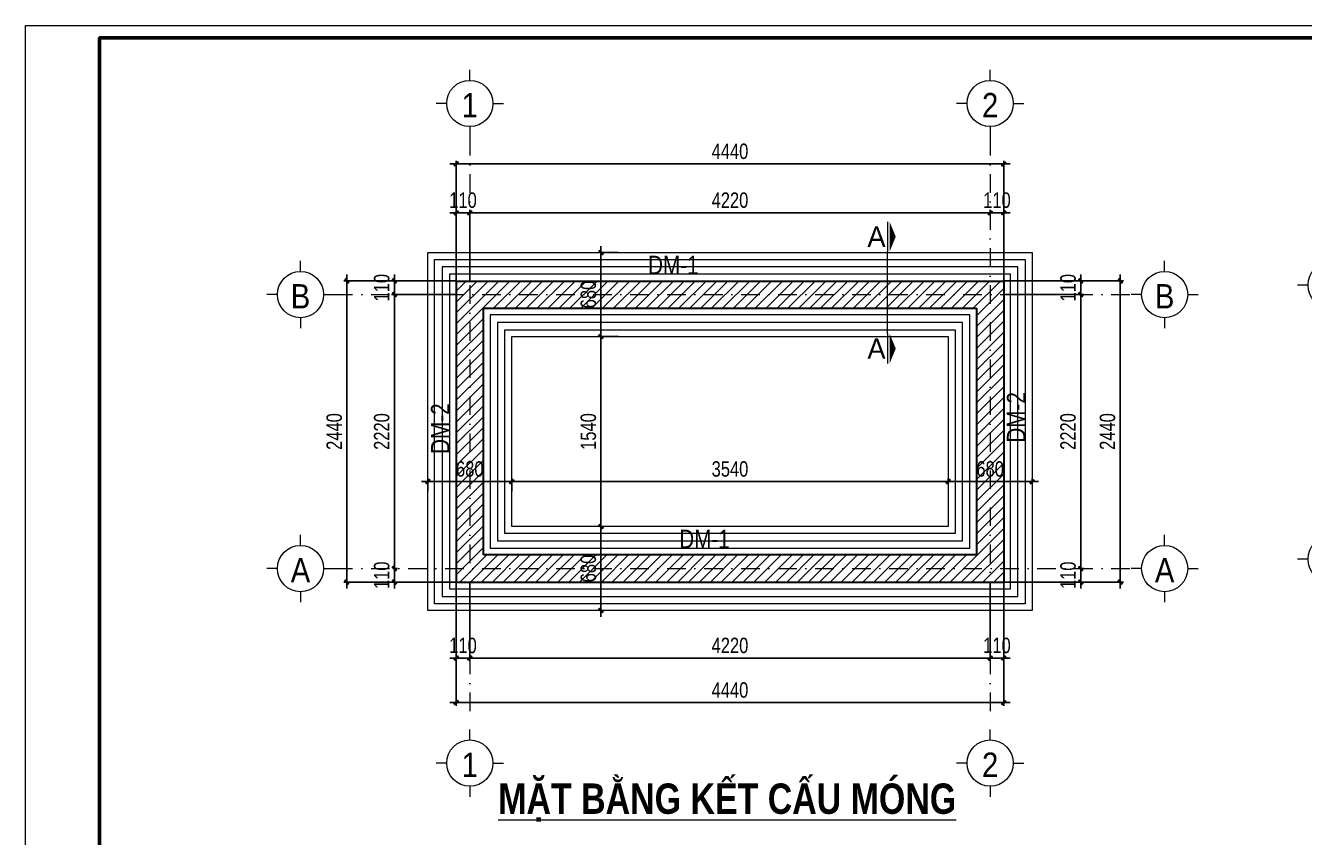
# Model space of a CAD drawing. Header units: millimetres. Extents: x 3320094 to 3411034, y 113561 to 144305.
# Drawn here: x 3320094 to 3330464, y 136683 to 143261 of the extents above; entities that cross this region are included whole.
import ezdxf
from ezdxf.enums import TextEntityAlignment as Align

# ---------------------------------------------------------------- set-up
doc = ezdxf.new("R2010")
doc.units = ezdxf.units.MM
doc.header["$LTSCALE"] = 600
doc.header["$MEASUREMENT"] = 0
doc.header["$PDMODE"] = 32
doc.linetypes.add('DASHDOT', pattern=[1, 0.5, -0.25, 0, -0.25])
doc.linetypes.add('HIDDEN', pattern=[0.375, 0.25, -0.125])
doc.layers.get('0').update_dxf_attribs({"lineweight": 0})
doc.layers.get('Defpoints').update_dxf_attribs({"lineweight": 0})
doc.layers.add('DIM', color=1, linetype='Continuous')
for name, color, linetype, lineweight in [('hatch1', 136, 'Continuous', 9), ('Khungten_LCDI', 7, 'Continuous', 5), ('LC Dim', 8, 'Continuous', 18), ('LC Hatch', 252, 'Continuous', 9), ('LC ISO', 153, 'Continuous', 13), ('LC Khac', 4, 'Continuous', 9), ('LC MANH DUT', 35, 'HIDDEN', 5), ('LC Net dam 1', 30, 'Continuous', 30), ('LC Net manh', 239, 'Continuous', 5), ('LC Net thay', 7, 'Continuous', 25), ('LC Net truc', 79, 'DASHDOT', 13), ('LC Text1', 3, 'Continuous', 20), ('LC Text2', 7, 'Continuous', 18)]:
    doc.layers.add(name, color=color, linetype=linetype, lineweight=lineweight)
doc.styles.add('HOATBIF', font='hoatbif.shx', dxfattribs={"width": 0.8})
doc.styles.add('Khungten', font='VHAVAN.TTF', dxfattribs={"width": 0.9, "height": 5000})
doc.styles.add('LC 1', font='VHAVANB.TTF')
doc.styles.add('LC3', font='VHARIALB.TTF', dxfattribs={"width": 0.8})
doc.styles.add('T2', font='VHARIAL.TTF', dxfattribs={"width": 0.8})
doc.styles.add('Title', font='VHBLACK.TTF', dxfattribs={"width": 0.8})
doc.dimstyles.new('1-100(1-50)', dxfattribs={"dimscale": 50, "dimtxt": 2.5, "dimasz": 0.35, "dimexe": 0.5, "dimexo": 0, "dimgap": 0.8, "dimtad": 1, "dimdec": 0, "dimzin": 0, "dimdsep": 46, "dimtxsty": 'HOATBIF', "dimblk1": 'DOT', "dimblk2": 'DOT', "dimsah": 1, "dimcen": -1, "dimdle": 1, "dimclrd": 256, "dimclre": 256, "dimclrt": 4, "dimadec": 3, "dimazin": 2, "dimtfac": 0.333333, "dimtdec": 0, "dimtix": 1, "dimtmove": 2, "dimatfit": 3, "dimldrblk": 'DOT', "dimfxl": 1, "dimtvp": 0.833333, "dimtolj": 1, "dimtzin": 0, "dimarcsym": 0})

# ---------------------------------------------------------------- blocks, each defined once
blk = doc.blocks.new('TTRUC')
at = {"layer": 'LC ISO'}
for p, q in [((0, 6.95), (0, 10.13)), ((-6.95, 0), (-10.13, 0)), ((6.95, 0), (10.13, 0)), ((0, -6.95), (0, -10.13))]:
    blk.add_line(p, q, dxfattribs=at)
at = {"layer": 'LC Net manh'}
blk.add_circle((0, 0), 6.95, dxfattribs=at)
blk = doc.blocks.new('ha tang Nui Beo')
at = {"layer": 'Defpoints', "lineweight": 0}
blk.add_lwpolyline([(-1200, -14850), (-1200, 14850), (40800, 14850), (40800, -14850)], close=True, dxfattribs=at)
at = {"layer": 'Khungten_LCDI', "color": 5, "lineweight": 60}
blk.add_lwpolyline([(0, -14650), (0, 14650), (40600, 14650), (40600, -14650)], close=True, dxfattribs=at)
at = {"color": 7, "style": 'Khungten', "width": 0.8}
for tag, p in [('REVISION', (39499, -10746)), ('NGAYHT', (39546, -11609))]:
    blk.add_attdef(tag, text='', height=200, dxfattribs=at).set_placement(p, align=Align.CENTER)
at = {"layer": 'LC Text1', "style": 'Title', "width": 3.882085}
for tag, p, p2 in [('TENBANVE1', (36913, -8886), (40339, -8886)), ('TENBANVE2', (36913, -9562), (40339, -9562))]:
    blk.add_attdef(tag, text='', height=250, dxfattribs=at).set_placement(p, p2, align=Align.FIT)
at = {"layer": 'LC Text1', "style": 'Title', "width": 0.7}
blk.add_attdef('SOBANVE', text='', height=250, dxfattribs=at).set_placement((39562, -13896), align=Align.CENTER)
blk = doc.blocks.new('DOT')
at = {"layer": 'DIM'}
for p, q in [((-3, 0), (3, 0)), ((-1, -1), (1, 1))]:
    blk.add_line(p, q, dxfattribs=at)
blk.add_lwpolyline([(0.5, 1), (-1, -0.5), (-0.5, -1), (1, 0.5)], close=True, dxfattribs=at)
blk = doc.blocks.new('*D208')
at = {"layer": 'Defpoints', "color": 0, "transparency": 16777216}
for p in [(3323696, 141744), (3323586, 141192), (3323696, 141192)]:
    blk.add_point(p, dxfattribs=at)
at = {"layer": 'LC Hatch', "lineweight": -2, "transparency": 16777216}
for p, q in [((3323586, 141192), (3323586, 141769)), ((3323696, 141192), (3323696, 141769)), ((3323568, 141744), (3323551, 141744)), ((3323586, 141744), (3323696, 141744)), ((3323714, 141744), (3323731, 141744))]:
    blk.add_line(p, q, dxfattribs=at)
at = {"layer": 'LC Hatch', "lineweight": -2, "transparency": 16777216, "xscale": 17.5, "yscale": 17.5, "zscale": 17.5}
blk.add_blockref('DOT', (3323586, 141744), dxfattribs=at)
at = {"layer": 'LC Hatch', "lineweight": -2, "transparency": 16777216, "xscale": 17.5, "yscale": 17.5, "zscale": 17.5, "rotation": 180}
blk.add_blockref('DOT', (3323696, 141744), dxfattribs=at)
at = {"layer": 'LC Hatch', "color": 4, "transparency": 16777216, "insert": (3323641, 141846), "char_height": 125, "attachment_point": 5, "style": 'HOATBIF'}
blk.add_mtext('\\A1;110', dxfattribs=at)
blk = doc.blocks.new('_Dot')
at = {"color": 0, "linetype": 'ByBlock', "lineweight": -2}
blk.add_line((-0.5, 0), (-1, 0), dxfattribs=at)
at = {"color": 0, "linetype": 'ByBlock', "const_width": 0.5}
blk.add_lwpolyline([(-0.25, 0, 1), (0.25, 0, 1)], format="xyb", close=True, dxfattribs=at)
blk = doc.blocks.new('*D209')
at = {"layer": 'Defpoints', "color": 0, "transparency": 16777216}
for p in [(3327916, 141744), (3327916, 141744), (3323696, 141192)]:
    blk.add_point(p, dxfattribs=at)
at = {"layer": 'LC Hatch', "lineweight": -2, "transparency": 16777216}
for p, q in [((3323696, 141192), (3323696, 141769)), ((3327916, 141744), (3327916, 141769)), ((3323714, 141744), (3327898, 141744))]:
    blk.add_line(p, q, dxfattribs=at)
at = {"layer": 'LC Hatch', "lineweight": -2, "transparency": 16777216, "xscale": 17.5, "yscale": 17.5, "zscale": 17.5, "rotation": 180}
blk.add_blockref('DOT', (3323696, 141744), dxfattribs=at)
at = {"layer": 'LC Hatch', "lineweight": -2, "transparency": 16777216, "xscale": 17.5, "yscale": 17.5, "zscale": 17.5}
blk.add_blockref('DOT', (3327916, 141744), dxfattribs=at)
at = {"layer": 'LC Hatch', "color": 4, "transparency": 16777216, "insert": (3325806, 141846), "char_height": 125, "attachment_point": 5, "style": 'HOATBIF'}
blk.add_mtext('\\A1;4220', dxfattribs=at)
blk = doc.blocks.new('*D210')
at = {"layer": 'Defpoints', "color": 0, "transparency": 16777216}
for p in [(3327916, 141744), (3328026, 141744), (3328026, 141192)]:
    blk.add_point(p, dxfattribs=at)
at = {"layer": 'LC Hatch', "lineweight": -2, "transparency": 16777216}
for p, q in [((3327916, 141744), (3327916, 141769)), ((3328026, 141192), (3328026, 141769)), ((3327898, 141744), (3327881, 141744)), ((3327916, 141744), (3328026, 141744)), ((3328044, 141744), (3328061, 141744))]:
    blk.add_line(p, q, dxfattribs=at)
at = {"layer": 'LC Hatch', "lineweight": -2, "transparency": 16777216, "xscale": 17.5, "yscale": 17.5, "zscale": 17.5}
blk.add_blockref('DOT', (3327916, 141744), dxfattribs=at)
at = {"layer": 'LC Hatch', "lineweight": -2, "transparency": 16777216, "xscale": 17.5, "yscale": 17.5, "zscale": 17.5, "rotation": 180}
blk.add_blockref('DOT', (3328026, 141744), dxfattribs=at)
at = {"layer": 'LC Hatch', "color": 4, "transparency": 16777216, "insert": (3327971, 141846), "char_height": 125, "attachment_point": 5, "style": 'HOATBIF'}
blk.add_mtext('\\A1;110', dxfattribs=at)
blk = doc.blocks.new('*D211')
at = {"layer": 'Defpoints', "color": 0, "transparency": 16777216}
for p in [(3328026, 142140), (3323586, 141192), (3328026, 141192)]:
    blk.add_point(p, dxfattribs=at)
at = {"layer": 'LC Hatch', "lineweight": -2, "transparency": 16777216}
for p, q in [((3323586, 141192), (3323586, 142165)), ((3323603, 142140), (3328008, 142140)), ((3328026, 141192), (3328026, 142165))]:
    blk.add_line(p, q, dxfattribs=at)
at = {"layer": 'LC Hatch', "lineweight": -2, "transparency": 16777216, "xscale": 17.5, "yscale": 17.5, "zscale": 17.5, "rotation": 180}
blk.add_blockref('DOT', (3323586, 142140), dxfattribs=at)
at = {"layer": 'LC Hatch', "lineweight": -2, "transparency": 16777216, "xscale": 17.5, "yscale": 17.5, "zscale": 17.5}
blk.add_blockref('DOT', (3328026, 142140), dxfattribs=at)
at = {"layer": 'LC Hatch', "color": 4, "transparency": 16777216, "insert": (3325806, 142242), "char_height": 125, "attachment_point": 5, "style": 'HOATBIF'}
blk.add_mtext('\\A1;4440', dxfattribs=at)
blk = doc.blocks.new('*D212')
at = {"layer": 'Defpoints', "color": 0, "transparency": 16777216}
for p in [(3323586, 141192), (3323085, 141082), (3323586, 141082)]:
    blk.add_point(p, dxfattribs=at)
at = {"layer": 'LC Hatch', "lineweight": -2, "transparency": 16777216}
for p, q in [((3323586, 141192), (3323060, 141192)), ((3323085, 141209), (3323085, 141227)), ((3323085, 141192), (3323085, 141082)), ((3323586, 141082), (3323060, 141082)), ((3323085, 141064), (3323085, 141047))]:
    blk.add_line(p, q, dxfattribs=at)
at = {"layer": 'LC Hatch', "lineweight": -2, "transparency": 16777216, "xscale": 17.5, "yscale": 17.5, "zscale": 17.5}
for p, rotation in [((3323085, 141192), 270), ((3323085, 141082), 90)]:
    blk.add_blockref('DOT', p, dxfattribs=dict(at, rotation=rotation))
at = {"layer": 'LC Hatch', "color": 4, "transparency": 16777216, "insert": (3322982, 141137), "char_height": 125, "attachment_point": 5, "rotation": 90, "style": 'HOATBIF'}
blk.add_mtext('\\A1;110', dxfattribs=at)
blk = doc.blocks.new('*D213')
at = {"layer": 'Defpoints', "color": 0, "transparency": 16777216}
for p in [(3323586, 141082), (3323085, 138862), (3323085, 138862)]:
    blk.add_point(p, dxfattribs=at)
at = {"layer": 'LC Hatch', "lineweight": -2, "transparency": 16777216}
for p, q in [((3323586, 141082), (3323060, 141082)), ((3323085, 141064), (3323085, 138879)), ((3323085, 138862), (3323110, 138862))]:
    blk.add_line(p, q, dxfattribs=at)
at = {"layer": 'LC Hatch', "lineweight": -2, "transparency": 16777216, "xscale": 17.5, "yscale": 17.5, "zscale": 17.5}
for p, rotation in [((3323085, 141082), 90), ((3323085, 138862), 270)]:
    blk.add_blockref('DOT', p, dxfattribs=dict(at, rotation=rotation))
at = {"layer": 'LC Hatch', "color": 4, "transparency": 16777216, "insert": (3322982, 139972), "char_height": 125, "attachment_point": 5, "rotation": 90, "style": 'HOATBIF'}
blk.add_mtext('\\A1;2220', dxfattribs=at)
blk = doc.blocks.new('*D214')
at = {"layer": 'Defpoints', "color": 0, "transparency": 16777216}
for p in [(3323085, 138862), (3323085, 138752), (3323586, 138752)]:
    blk.add_point(p, dxfattribs=at)
at = {"layer": 'LC Hatch', "lineweight": -2, "transparency": 16777216}
for p, q in [((3323085, 138879), (3323085, 138897)), ((3323085, 138862), (3323110, 138862)), ((3323085, 138862), (3323085, 138752)), ((3323586, 138752), (3323060, 138752)), ((3323085, 138734), (3323085, 138717))]:
    blk.add_line(p, q, dxfattribs=at)
at = {"layer": 'LC Hatch', "lineweight": -2, "transparency": 16777216, "xscale": 17.5, "yscale": 17.5, "zscale": 17.5}
for p, rotation in [((3323085, 138862), 270), ((3323085, 138752), 90)]:
    blk.add_blockref('DOT', p, dxfattribs=dict(at, rotation=rotation))
at = {"layer": 'LC Hatch', "color": 4, "transparency": 16777216, "insert": (3322982, 138807), "char_height": 125, "attachment_point": 5, "rotation": 90, "style": 'HOATBIF'}
blk.add_mtext('\\A1;110', dxfattribs=at)
blk = doc.blocks.new('*D215')
at = {"layer": 'Defpoints', "color": 0, "transparency": 16777216}
for p in [(3322699, 141192), (3323586, 141192), (3323586, 138752)]:
    blk.add_point(p, dxfattribs=at)
at = {"layer": 'LC Hatch', "lineweight": -2, "transparency": 16777216}
for p, q in [((3323586, 141192), (3322674, 141192)), ((3322699, 138769), (3322699, 141174)), ((3323586, 138752), (3322674, 138752))]:
    blk.add_line(p, q, dxfattribs=at)
at = {"layer": 'LC Hatch', "lineweight": -2, "transparency": 16777216, "xscale": 17.5, "yscale": 17.5, "zscale": 17.5}
for p, rotation in [((3322699, 141192), 90), ((3322699, 138752), 270)]:
    blk.add_blockref('DOT', p, dxfattribs=dict(at, rotation=rotation))
at = {"layer": 'LC Hatch', "color": 4, "transparency": 16777216, "insert": (3322597, 139972), "char_height": 125, "attachment_point": 5, "rotation": 90, "style": 'HOATBIF'}
blk.add_mtext('\\A1;2440', dxfattribs=at)
blk = doc.blocks.new('*D216')
at = {"layer": 'Defpoints', "color": 0, "transparency": 16777216}
for p in [(3328026, 141192), (3328026, 141082), (3328651, 141082)]:
    blk.add_point(p, dxfattribs=at)
at = {"layer": 'LC Hatch', "lineweight": -2, "transparency": 16777216}
for p, q in [((3328026, 141192), (3328676, 141192)), ((3328651, 141209), (3328651, 141227)), ((3328651, 141192), (3328651, 141082)), ((3328026, 141082), (3328676, 141082)), ((3328651, 141064), (3328651, 141047))]:
    blk.add_line(p, q, dxfattribs=at)
at = {"layer": 'LC Hatch', "lineweight": -2, "transparency": 16777216, "xscale": 17.5, "yscale": 17.5, "zscale": 17.5}
for p, rotation in [((3328651, 141192), 270), ((3328651, 141082), 90)]:
    blk.add_blockref('DOT', p, dxfattribs=dict(at, rotation=rotation))
at = {"layer": 'LC Hatch', "color": 4, "transparency": 16777216, "insert": (3328548, 141137), "char_height": 125, "attachment_point": 5, "rotation": 90, "style": 'HOATBIF'}
blk.add_mtext('\\A1;110', dxfattribs=at)
blk = doc.blocks.new('*D217')
at = {"layer": 'Defpoints', "color": 0, "transparency": 16777216}
for p in [(3328026, 141082), (3328651, 138862), (3328651, 138862)]:
    blk.add_point(p, dxfattribs=at)
at = {"layer": 'LC Hatch', "lineweight": -2, "transparency": 16777216}
for p, q in [((3328026, 141082), (3328676, 141082)), ((3328651, 141064), (3328651, 138879)), ((3328651, 138862), (3328676, 138862))]:
    blk.add_line(p, q, dxfattribs=at)
at = {"layer": 'LC Hatch', "lineweight": -2, "transparency": 16777216, "xscale": 17.5, "yscale": 17.5, "zscale": 17.5}
for p, rotation in [((3328651, 141082), 90), ((3328651, 138862), 270)]:
    blk.add_blockref('DOT', p, dxfattribs=dict(at, rotation=rotation))
at = {"layer": 'LC Hatch', "color": 4, "transparency": 16777216, "insert": (3328548, 139972), "char_height": 125, "attachment_point": 5, "rotation": 90, "style": 'HOATBIF'}
blk.add_mtext('\\A1;2220', dxfattribs=at)
blk = doc.blocks.new('*D218')
at = {"layer": 'Defpoints', "color": 0, "transparency": 16777216}
for p in [(3328651, 138862), (3328026, 138752), (3328651, 138752)]:
    blk.add_point(p, dxfattribs=at)
at = {"layer": 'LC Hatch', "lineweight": -2, "transparency": 16777216}
for p, q in [((3328651, 138879), (3328651, 138897)), ((3328651, 138862), (3328676, 138862)), ((3328651, 138862), (3328651, 138752)), ((3328026, 138752), (3328676, 138752)), ((3328651, 138734), (3328651, 138717))]:
    blk.add_line(p, q, dxfattribs=at)
at = {"layer": 'LC Hatch', "lineweight": -2, "transparency": 16777216, "xscale": 17.5, "yscale": 17.5, "zscale": 17.5}
for p, rotation in [((3328651, 138862), 270), ((3328651, 138752), 90)]:
    blk.add_blockref('DOT', p, dxfattribs=dict(at, rotation=rotation))
at = {"layer": 'LC Hatch', "color": 4, "transparency": 16777216, "insert": (3328548, 138807), "char_height": 125, "attachment_point": 5, "rotation": 90, "style": 'HOATBIF'}
blk.add_mtext('\\A1;110', dxfattribs=at)
blk = doc.blocks.new('*D219')
at = {"layer": 'Defpoints', "color": 0, "transparency": 16777216}
for p in [(3328026, 141192), (3328971, 141192), (3328026, 138752)]:
    blk.add_point(p, dxfattribs=at)
at = {"layer": 'LC Hatch', "lineweight": -2, "transparency": 16777216}
for p, q in [((3328026, 141192), (3328996, 141192)), ((3328971, 138769), (3328971, 141174)), ((3328026, 138752), (3328996, 138752))]:
    blk.add_line(p, q, dxfattribs=at)
at = {"layer": 'LC Hatch', "lineweight": -2, "transparency": 16777216, "xscale": 17.5, "yscale": 17.5, "zscale": 17.5}
for p, rotation in [((3328971, 141192), 90), ((3328971, 138752), 270)]:
    blk.add_blockref('DOT', p, dxfattribs=dict(at, rotation=rotation))
at = {"layer": 'LC Hatch', "color": 4, "transparency": 16777216, "insert": (3328868, 139972), "char_height": 125, "attachment_point": 5, "rotation": 90, "style": 'HOATBIF'}
blk.add_mtext('\\A1;2440', dxfattribs=at)
blk = doc.blocks.new('*D220')
at = {"layer": 'Defpoints', "color": 0, "transparency": 16777216}
for p in [(3323586, 138752), (3323696, 138752), (3323696, 138136)]:
    blk.add_point(p, dxfattribs=at)
at = {"layer": 'LC Hatch', "lineweight": -2, "transparency": 16777216}
for p, q in [((3323586, 138752), (3323586, 138111)), ((3323696, 138752), (3323696, 138111)), ((3323568, 138136), (3323551, 138136)), ((3323586, 138136), (3323696, 138136)), ((3323714, 138136), (3323731, 138136))]:
    blk.add_line(p, q, dxfattribs=at)
at = {"layer": 'LC Hatch', "lineweight": -2, "transparency": 16777216, "xscale": 17.5, "yscale": 17.5, "zscale": 17.5}
blk.add_blockref('DOT', (3323586, 138136), dxfattribs=at)
at = {"layer": 'LC Hatch', "lineweight": -2, "transparency": 16777216, "xscale": 17.5, "yscale": 17.5, "zscale": 17.5, "rotation": 180}
blk.add_blockref('DOT', (3323696, 138136), dxfattribs=at)
at = {"layer": 'LC Hatch', "color": 4, "transparency": 16777216, "insert": (3323641, 138238), "char_height": 125, "attachment_point": 5, "style": 'HOATBIF'}
blk.add_mtext('\\A1;110', dxfattribs=at)
blk = doc.blocks.new('*D221')
at = {"layer": 'Defpoints', "color": 0, "transparency": 16777216}
for p in [(3323696, 138752), (3327916, 138752), (3327916, 138136)]:
    blk.add_point(p, dxfattribs=at)
at = {"layer": 'LC Hatch', "lineweight": -2, "transparency": 16777216}
for p, q in [((3323696, 138752), (3323696, 138111)), ((3327916, 138752), (3327916, 138111)), ((3323714, 138136), (3327898, 138136))]:
    blk.add_line(p, q, dxfattribs=at)
at = {"layer": 'LC Hatch', "lineweight": -2, "transparency": 16777216, "xscale": 17.5, "yscale": 17.5, "zscale": 17.5, "rotation": 180}
blk.add_blockref('DOT', (3323696, 138136), dxfattribs=at)
at = {"layer": 'LC Hatch', "lineweight": -2, "transparency": 16777216, "xscale": 17.5, "yscale": 17.5, "zscale": 17.5}
blk.add_blockref('DOT', (3327916, 138136), dxfattribs=at)
at = {"layer": 'LC Hatch', "color": 4, "transparency": 16777216, "insert": (3325806, 138238), "char_height": 125, "attachment_point": 5, "style": 'HOATBIF'}
blk.add_mtext('\\A1;4220', dxfattribs=at)
blk = doc.blocks.new('*D222')
at = {"layer": 'Defpoints', "color": 0, "transparency": 16777216}
for p in [(3327916, 138752), (3328026, 138752), (3328026, 138136)]:
    blk.add_point(p, dxfattribs=at)
at = {"layer": 'LC Hatch', "lineweight": -2, "transparency": 16777216}
for p, q in [((3327916, 138752), (3327916, 138111)), ((3328026, 138752), (3328026, 138111)), ((3327898, 138136), (3327881, 138136)), ((3327916, 138136), (3328026, 138136)), ((3328044, 138136), (3328061, 138136))]:
    blk.add_line(p, q, dxfattribs=at)
at = {"layer": 'LC Hatch', "lineweight": -2, "transparency": 16777216, "xscale": 17.5, "yscale": 17.5, "zscale": 17.5}
blk.add_blockref('DOT', (3327916, 138136), dxfattribs=at)
at = {"layer": 'LC Hatch', "lineweight": -2, "transparency": 16777216, "xscale": 17.5, "yscale": 17.5, "zscale": 17.5, "rotation": 180}
blk.add_blockref('DOT', (3328026, 138136), dxfattribs=at)
at = {"layer": 'LC Hatch', "color": 4, "transparency": 16777216, "insert": (3327971, 138238), "char_height": 125, "attachment_point": 5, "style": 'HOATBIF'}
blk.add_mtext('\\A1;110', dxfattribs=at)
blk = doc.blocks.new('*D223')
at = {"layer": 'Defpoints', "color": 0, "transparency": 16777216}
for p in [(3323586, 138752), (3328026, 138752), (3328026, 137775)]:
    blk.add_point(p, dxfattribs=at)
at = {"layer": 'LC Hatch', "lineweight": -2, "transparency": 16777216}
for p, q in [((3323586, 138752), (3323586, 137750)), ((3328026, 138752), (3328026, 137750)), ((3323603, 137775), (3328008, 137775))]:
    blk.add_line(p, q, dxfattribs=at)
at = {"layer": 'LC Hatch', "lineweight": -2, "transparency": 16777216, "xscale": 17.5, "yscale": 17.5, "zscale": 17.5, "rotation": 180}
blk.add_blockref('DOT', (3323586, 137775), dxfattribs=at)
at = {"layer": 'LC Hatch', "lineweight": -2, "transparency": 16777216, "xscale": 17.5, "yscale": 17.5, "zscale": 17.5}
blk.add_blockref('DOT', (3328026, 137775), dxfattribs=at)
at = {"layer": 'LC Hatch', "color": 4, "transparency": 16777216, "insert": (3325806, 137877), "char_height": 125, "attachment_point": 5, "style": 'HOATBIF'}
blk.add_mtext('\\A1;4440', dxfattribs=at)
blk = doc.blocks.new('*D256')
at = {"layer": 'Defpoints', "color": 0, "transparency": 16777216}
for p in [(3324903, 141422), (3324760, 140742), (3324903, 140742)]:
    blk.add_point(p, dxfattribs=at)
at = {"layer": 'LC Dim', "lineweight": -2, "transparency": 16777216}
for p, q in [((3324903, 141422), (3324735, 141422)), ((3324760, 141404), (3324760, 140759)), ((3324903, 140742), (3324735, 140742))]:
    blk.add_line(p, q, dxfattribs=at)
at = {"layer": 'LC Dim', "lineweight": -2, "transparency": 16777216, "xscale": 17.5, "yscale": 17.5, "zscale": 17.5}
for p, rotation in [((3324760, 141422), 90), ((3324760, 140742), 270)]:
    blk.add_blockref('DOT', p, dxfattribs=dict(at, rotation=rotation))
at = {"layer": 'LC Dim', "color": 4, "transparency": 16777216, "insert": (3324658, 141082), "char_height": 125, "attachment_point": 5, "rotation": 90, "style": 'HOATBIF'}
blk.add_mtext('\\A1;680', dxfattribs=at)
blk = doc.blocks.new('*D257')
at = {"layer": 'Defpoints', "color": 0, "transparency": 16777216}
for p in [(3324903, 140742), (3324760, 139202), (3324760, 139202)]:
    blk.add_point(p, dxfattribs=at)
at = {"layer": 'LC Dim', "lineweight": -2, "transparency": 16777216}
for p, q in [((3324903, 140742), (3324735, 140742)), ((3324760, 140724), (3324760, 139219)), ((3324760, 139202), (3324785, 139202))]:
    blk.add_line(p, q, dxfattribs=at)
at = {"layer": 'LC Dim', "lineweight": -2, "transparency": 16777216, "xscale": 17.5, "yscale": 17.5, "zscale": 17.5}
for p, rotation in [((3324760, 140742), 90), ((3324760, 139202), 270)]:
    blk.add_blockref('DOT', p, dxfattribs=dict(at, rotation=rotation))
at = {"layer": 'LC Dim', "color": 4, "transparency": 16777216, "insert": (3324658, 139972), "char_height": 125, "attachment_point": 5, "rotation": 90, "style": 'HOATBIF'}
blk.add_mtext('\\A1;1540', dxfattribs=at)
blk = doc.blocks.new('*D258')
at = {"layer": 'Defpoints', "color": 0, "transparency": 16777216}
for p in [(3324760, 139202), (3324760, 138522), (3324760, 138522)]:
    blk.add_point(p, dxfattribs=at)
at = {"layer": 'LC Dim', "lineweight": -2, "transparency": 16777216}
for p, q in [((3324760, 139202), (3324785, 139202)), ((3324760, 139184), (3324760, 138539)), ((3324760, 138522), (3324785, 138522))]:
    blk.add_line(p, q, dxfattribs=at)
at = {"layer": 'LC Dim', "lineweight": -2, "transparency": 16777216, "xscale": 17.5, "yscale": 17.5, "zscale": 17.5}
for p, rotation in [((3324760, 139202), 90), ((3324760, 138522), 270)]:
    blk.add_blockref('DOT', p, dxfattribs=dict(at, rotation=rotation))
at = {"layer": 'LC Dim', "color": 4, "transparency": 16777216, "insert": (3324658, 138862), "char_height": 125, "attachment_point": 5, "rotation": 90, "style": 'HOATBIF'}
blk.add_mtext('\\A1;680', dxfattribs=at)
blk = doc.blocks.new('*D259')
at = {"layer": 'Defpoints', "color": 0, "transparency": 16777216}
for p in [(3323356, 139489), (3324036, 139566), (3324036, 139489)]:
    blk.add_point(p, dxfattribs=at)
at = {"layer": 'LC Dim', "lineweight": -2, "transparency": 16777216}
for p, q in [((3323356, 139489), (3323356, 139591)), ((3324036, 139489), (3324036, 139591)), ((3323374, 139566), (3324018, 139566))]:
    blk.add_line(p, q, dxfattribs=at)
at = {"layer": 'LC Dim', "lineweight": -2, "transparency": 16777216, "xscale": 17.5, "yscale": 17.5, "zscale": 17.5, "rotation": 180}
blk.add_blockref('DOT', (3323356, 139566), dxfattribs=at)
at = {"layer": 'LC Dim', "lineweight": -2, "transparency": 16777216, "xscale": 17.5, "yscale": 17.5, "zscale": 17.5}
blk.add_blockref('DOT', (3324036, 139566), dxfattribs=at)
at = {"layer": 'LC Dim', "color": 4, "transparency": 16777216, "insert": (3323696, 139668), "char_height": 125, "attachment_point": 5, "style": 'HOATBIF'}
blk.add_mtext('\\A1;680', dxfattribs=at)
blk = doc.blocks.new('*D260')
at = {"layer": 'Defpoints', "color": 0, "transparency": 16777216}
for p in [(3324036, 139489), (3327576, 139566), (3327576, 139566)]:
    blk.add_point(p, dxfattribs=at)
at = {"layer": 'LC Dim', "lineweight": -2, "transparency": 16777216}
for p, q in [((3324036, 139489), (3324036, 139591)), ((3327576, 139566), (3327576, 139591)), ((3324054, 139566), (3327558, 139566))]:
    blk.add_line(p, q, dxfattribs=at)
at = {"layer": 'LC Dim', "lineweight": -2, "transparency": 16777216, "xscale": 17.5, "yscale": 17.5, "zscale": 17.5, "rotation": 180}
blk.add_blockref('DOT', (3324036, 139566), dxfattribs=at)
at = {"layer": 'LC Dim', "lineweight": -2, "transparency": 16777216, "xscale": 17.5, "yscale": 17.5, "zscale": 17.5}
blk.add_blockref('DOT', (3327576, 139566), dxfattribs=at)
at = {"layer": 'LC Dim', "color": 4, "transparency": 16777216, "insert": (3325806, 139668), "char_height": 125, "attachment_point": 5, "style": 'HOATBIF'}
blk.add_mtext('\\A1;3540', dxfattribs=at)
blk = doc.blocks.new('*D261')
at = {"layer": 'Defpoints', "color": 0, "transparency": 16777216}
for p in [(3327576, 139566), (3328256, 139566), (3328256, 139550)]:
    blk.add_point(p, dxfattribs=at)
at = {"layer": 'LC Dim', "lineweight": -2, "transparency": 16777216}
for p, q in [((3327576, 139566), (3327576, 139591)), ((3328256, 139550), (3328256, 139591)), ((3327594, 139566), (3328238, 139566))]:
    blk.add_line(p, q, dxfattribs=at)
at = {"layer": 'LC Dim', "lineweight": -2, "transparency": 16777216, "xscale": 17.5, "yscale": 17.5, "zscale": 17.5, "rotation": 180}
blk.add_blockref('DOT', (3327576, 139566), dxfattribs=at)
at = {"layer": 'LC Dim', "lineweight": -2, "transparency": 16777216, "xscale": 17.5, "yscale": 17.5, "zscale": 17.5}
blk.add_blockref('DOT', (3328256, 139566), dxfattribs=at)
at = {"layer": 'LC Dim', "color": 4, "transparency": 16777216, "insert": (3327916, 139668), "char_height": 125, "attachment_point": 5, "style": 'HOATBIF'}
blk.add_mtext('\\A1;680', dxfattribs=at)
blk = doc.blocks.new('TIEUDE1')
at = {"layer": 'LC Text2', "color": 7, "style": 'LC 1'}
blk.add_attdef('TIªU§Ò', text='', height=5, dxfattribs=at).set_placement((0, 0), align=Align.BOTTOM_CENTER)
blk.add_attdef('TL', text='', height=3, dxfattribs=at).set_placement((0, -2), align=Align.TOP_CENTER)

msp = doc.modelspace()

# ---------------------------------------------------------------- hatches: boundary and pattern name
at = {"layer": 'hatch1'}
h = msp.add_hatch(dxfattribs=at)
h.set_pattern_fill('ANSI31', color=256, scale=500)
h.set_pattern_definition([(45, (0, -1026), (-44.1941738, 44.1941738), [])])
h.paths.add_polyline_path([(3323806, 140971.5), (3323806, 138972.5), (3327806, 138972.5), (3327806, 140971.5)], flags=0)
h.paths.add_polyline_path([(3323586, 141191.5), (3323586, 138751.5), (3328026, 138751.5), (3328026, 141191.5)])
h.paths.add_polyline_path([(3327806, 140971.5), (3327806, 138972.5), (3323806, 138972.5), (3323806, 140971.5)], flags=16)

# ---------------------------------------------------------------- linework, layer by layer
at = {"layer": 'LC Khac', "color": 1, "ltscale": 2}
for p, q in [((3327083.5, 141672.3), (3327083.5, 141429.6)), ((3327083.5, 140765.4), (3327083.5, 140522.7))]:
    msp.add_line(p, q, dxfattribs=at)
for points in [[(3327150.5, 141550.9, 0, 235.7, 0), (3327101.8, 141550.9, 137.5, 137.5, 0)], [(3327150.5, 140644.1, 0, 235.7, 0), (3327101.8, 140644.1, 137.5, 137.5, 0)]]:
    msp.add_lwpolyline(points, format="xyseb", dxfattribs=at)
at = {"layer": 'LC MANH DUT', "ltscale": 200}
msp.add_line((3327083.5, 140765.4), (3327083.5, 141429.6), dxfattribs=at)
at = {"layer": 'LC Net dam 1'}
for p, q in [((3323586, 141191.5), (3323586, 138751.5)), ((3323586, 141191.5), (3328026, 141191.5)), ((3328026, 141191.5), (3328026, 138751.5)), ((3323806, 138972.5), (3323806, 140972.5)), ((3323806, 140971.5), (3327806, 140971.5)), ((3327806, 140972.5), (3327806, 138972.5)), ((3327806, 138972.5), (3323806, 138972.5)), ((3323586, 138751.5), (3328026, 138751.5))]:
    msp.add_line(p, q, dxfattribs=at)
at = {"layer": 'LC Net manh'}
for points in [[(3323356, 138521.5), (3323356, 141421.5), (3328256, 141421.5), (3328256, 138521.5)], [(3323411, 138576.5), (3323411, 141366.5), (3328201, 141366.5), (3328201, 138576.5)], [(3323471, 141306.5), (3323471, 138636.5), (3328141, 138636.5), (3328141, 141306.5)], [(3328081, 141246.5), (3323531, 141246.5), (3323531, 138696.5), (3328081, 138696.5)], [(3323861, 140916.5), (3323861, 139026.5), (3327751, 139026.5), (3327751, 140916.5)], [(3323921, 140856.5), (3323921, 139086.5), (3327691, 139086.5), (3327691, 140856.5)], [(3323981, 139146.5), (3323981, 140796.5), (3327631, 140796.5), (3327631, 139146.5)], [(3324036, 139201.5), (3324036, 140741.5), (3327576, 140741.5), (3327576, 139201.5)]]:
    msp.add_lwpolyline(points, close=True, dxfattribs=at)
at = {"layer": 'LC Net truc', "ltscale": 0.5}
for p, q in [((3323696, 142357.5), (3323696, 137568)), ((3327916, 142357.5), (3327916, 137568)), ((3322596.2, 141081.5), (3329192, 141081.5)), ((3322596.2, 138861.5), (3329058, 138861.5))]:
    msp.add_line(p, q, dxfattribs=at)

# ---------------------------------------------------------------- block references
at = {"layer": 'LC ISO', "yscale": 26.93692599504902}
for p, xscale, zscale in [((3323696, 142630.4), 26.93692599504902, 26.93692599504902), ((3327916, 142630.4), 26.93692599504902, 26.93692599504902), ((3322323.3, 141081.5), 26.93692599504902, 26.93692599504902), ((3329331, 141081.5), 26.93692599504902, 26.93692599504902), ((3330680.7, 141158.9), 26.9369259950472, 26.93692599504913), ((3330680.7, 138938.9), 26.9369259950472, 26.93692599504913), ((3322323.3, 138861.5), 26.93692599504902, 26.93692599504902), ((3329331, 138861.5), 26.93692599504902, 26.93692599504902), ((3323696, 137285.6), 26.93692599504902, 26.93692599504902), ((3327916, 137285.6), 26.93692599504902, 26.93692599504902)]:
    msp.add_blockref('TTRUC', p, dxfattribs=dict(at, xscale=xscale, zscale=zscale))
at = {"layer": 'LC Net thay', "xscale": 0.4999999870320533, "yscale": 0.499999987033499, "zscale": 0.499999987033499}
msp.add_blockref('ha tang Nui Beo', (3320693.8, 135836.2), dxfattribs=at)
at = {"layer": 'LC Text2'}
ref = msp.add_blockref('TIEUDE1', (3325783.5, 136800), dxfattribs=dict(at, xscale=49.99999740642204, yscale=49.99999740642204, zscale=49.99999740642038))
ref.add_attrib('TIªU§Ò', '%%UmÆt b»ng kÕt cÊu mãng', dxfattribs={"color": 7, "height": 246.221, "style": 'LC3', "width": 0.8}).set_placement((3325783.5, 136800), align=Align.BOTTOM_CENTER)

# ---------------------------------------------------------------- texts
at = {"ltscale": 2, "style": 'LC 1'}
for p in [(3326994.2, 141550.9), (3326994.2, 140644.1)]:
    msp.add_attdef('A', text='A', height=165, dxfattribs=at).set_placement(p, align=Align.MIDDLE_CENTER)
at = {"layer": 'LC Text1', "ltscale": 0.2, "style": 'LC 1', "width": 0.9}
for s, p in [('1', (3323696, 142458.8)), ('2', (3327916, 142458.8)), ('b', (3322323.3, 140909.9)), ('b', (3329331, 140909.9)), ('a', (3322323.3, 138689.9)), ('a', (3329331, 138689.9)), ('1', (3323696, 137114)), ('2', (3327916, 137114))]:
    msp.add_text(s, height=197.3, dxfattribs=at).set_placement(p, align=Align.BOTTOM_CENTER)
at = {"layer": 'LC Text2', "style": 'T2', "width": 0.8}
for p in [(3325142, 141246.5), (3325394.5, 139026.5)]:
    msp.add_text('DM-1', height=150, dxfattribs=at).set_placement(p)
for p in [(3328201, 139881.8), (3323531, 139790.5)]:
    msp.add_text('DM-2', height=150, rotation=90, dxfattribs=at).set_placement(p)

# ---------------------------------------------------------------- dimensions: what is measured, and where the dimension line sits
at = {"layer": 'LC Dim'}
for base, p1, p2, picture, middle in [((3324760, 140741.5), (3324902.5, 141421.5), (3324902.5, 140741.5), '*D256', (3324657.5, 141081.5)), ((3324760, 139201.5), (3324902.5, 140741.5), (3324760, 139201.5), '*D257', (3324657.5, 139971.5)), ((3324760, 138521.5), (3324760, 139201.5), (3324760, 138521.5), '*D258', (3324657.5, 138861.5))]:
    dim = msp.add_linear_dim(base=base, p1=p1, p2=p2, angle=90, dimstyle='1-100(1-50)', dxfattribs=at)
    dim.commit()
    dim.dimension.update_dxf_attribs({"geometry": picture, "text_midpoint": middle})
for base, p1, p2, picture, middle in [((3324036, 139565.5), (3323356, 139488.5), (3324036, 139488.5), '*D259', (3323696, 139668)), ((3327576, 139565.5), (3324036, 139488.5), (3327576, 139565.5), '*D260', (3325806, 139668)), ((3328256, 139565.5), (3327576, 139565.5), (3328256, 139550), '*D261', (3327916, 139668))]:
    dim = msp.add_linear_dim(base=base, p1=p1, p2=p2, dimstyle='1-100(1-50)', dxfattribs=at)
    dim.commit()
    dim.dimension.update_dxf_attribs({"geometry": picture, "text_midpoint": middle})
at = {"layer": 'LC Hatch'}
for base, p1, p2, picture, middle in [((3328026, 142139.5), (3323586, 141191.5), (3328026, 141191.5), '*D211', (3325806, 142242)), ((3323696, 141743.5), (3323586, 141191.5), (3323696, 141191.5), '*D208', (3323641, 141846)), ((3327916, 141743.5), (3323696, 141191.5), (3327916, 141743.5), '*D209', (3325806, 141846)), ((3328026, 141743.5), (3327916, 141743.5), (3328026, 141191.5), '*D210', (3327971, 141846)), ((3323696, 138135.5), (3323586, 138751.5), (3323696, 138751.5), '*D220', (3323641, 138238)), ((3328026, 137774.5), (3323586, 138751.5), (3328026, 138751.5), '*D223', (3325806, 137877)), ((3327916, 138135.5), (3323696, 138751.5), (3327916, 138751.5), '*D221', (3325806, 138238)), ((3328026, 138135.5), (3327916, 138751.5), (3328026, 138751.5), '*D222', (3327971, 138238))]:
    dim = msp.add_linear_dim(base=base, p1=p1, p2=p2, dimstyle='1-100(1-50)', dxfattribs=at)
    dim.commit()
    dim.dimension.update_dxf_attribs({"geometry": picture, "text_midpoint": middle})
for base, p1, p2, picture, middle in [((3323084.5, 141081.5), (3323586, 141191.5), (3323586, 141081.5), '*D212', (3322982, 141136.5)), ((3328650.5, 141081.5), (3328026, 141191.5), (3328026, 141081.5), '*D216', (3328548, 141136.5)), ((3322699, 141191.5), (3323586, 138751.5), (3323586, 141191.5), '*D215', (3322596.5, 139971.5)), ((3328970.5, 141191.5), (3328026, 138751.5), (3328026, 141191.5), '*D219', (3328868, 139971.5)), ((3323084.5, 138861.5), (3323586, 141081.5), (3323084.5, 138861.5), '*D213', (3322982, 139971.5)), ((3328650.5, 138861.5), (3328026, 141081.5), (3328650.5, 138861.5), '*D217', (3328548, 139971.5)), ((3323084.5, 138751.5), (3323084.5, 138861.5), (3323586, 138751.5), '*D214', (3322982, 138806.5)), ((3328650.5, 138751.5), (3328650.5, 138861.5), (3328026, 138751.5), '*D218', (3328548, 138806.5))]:
    dim = msp.add_linear_dim(base=base, p1=p1, p2=p2, angle=90, dimstyle='1-100(1-50)', dxfattribs=at)
    dim.commit()
    dim.dimension.update_dxf_attribs({"geometry": picture, "text_midpoint": middle})

doc.saveas('drawing.dxf')
